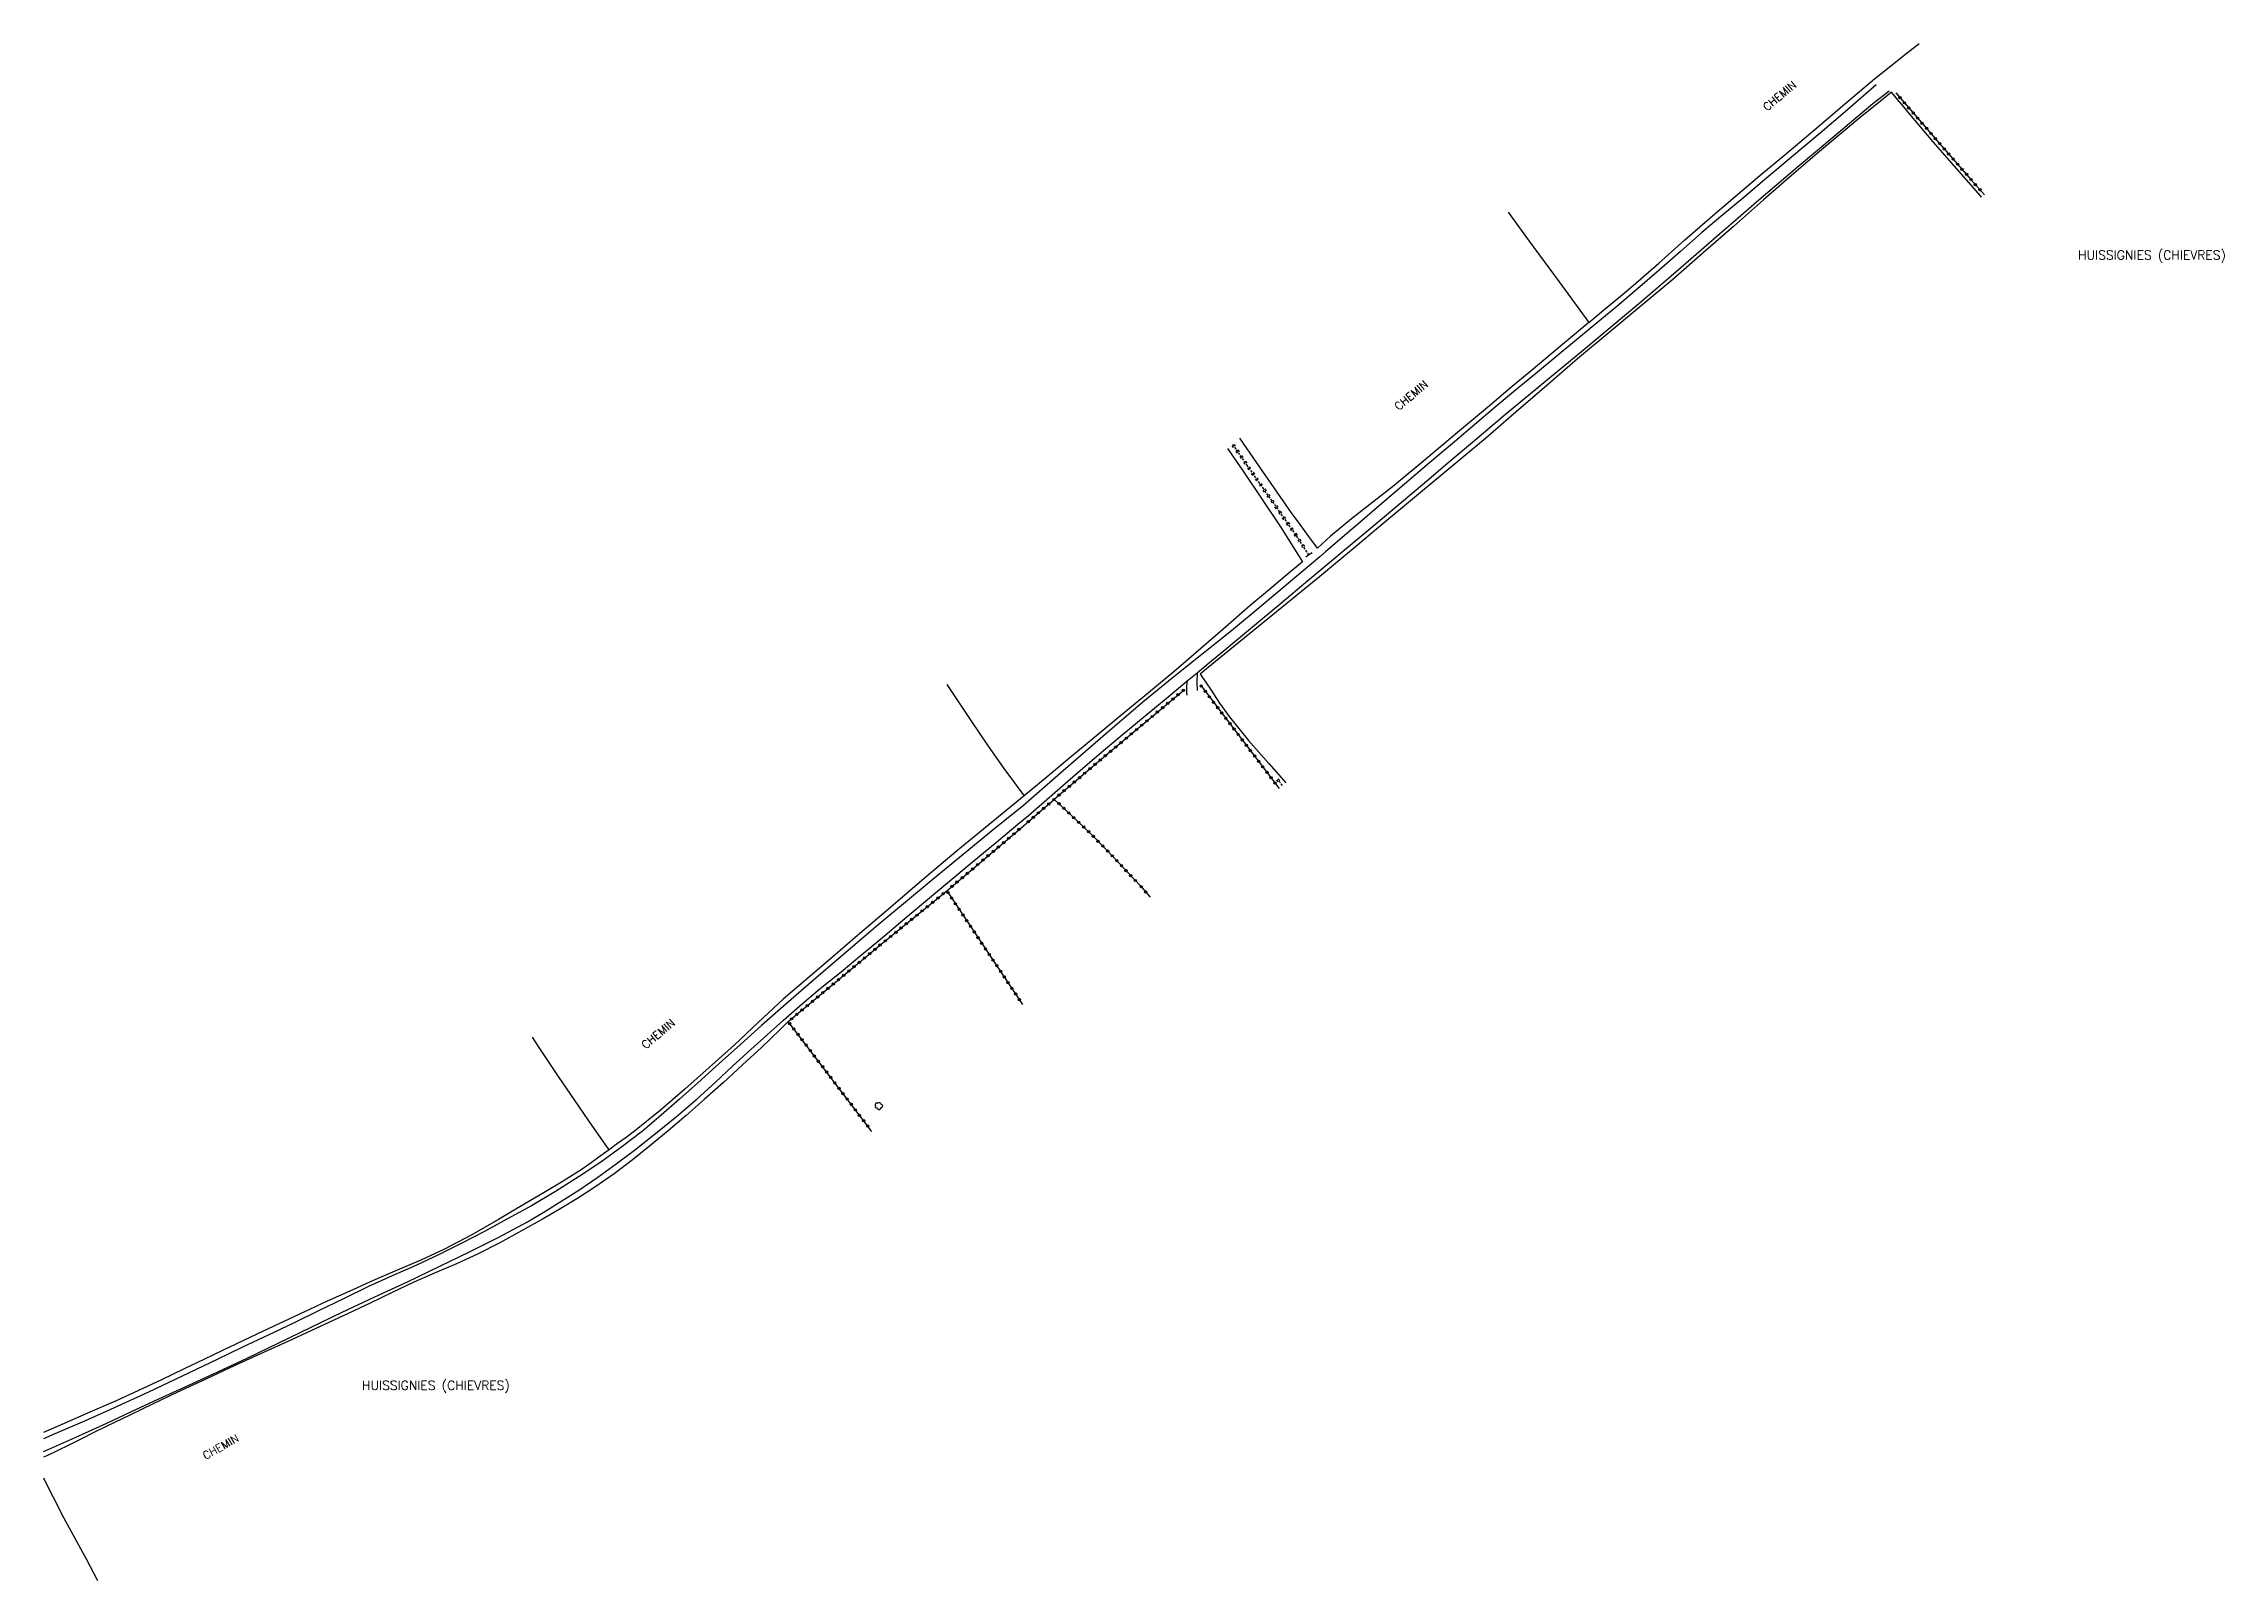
# Model space of a CAD drawing. Header units: millimetres. Extents: x 105000 to 106000, y 138000 to 138784.
# Drawn here: x 105000 to 105482.9, y 138443.3 to 138783.5 of the extents above; entities that cross this region are included whole.
import ezdxf
from ezdxf.enums import TextEntityAlignment as Align

# ---------------------------------------------------------------- set-up
doc = ezdxf.new("R2010")
doc.units = ezdxf.units.MM
doc.linetypes.add('DASHED', pattern=[0.75, 0.5, -0.25])
doc.layers.get('0').update_dxf_attribs({"linetype": 'CONTINUOUS'})
for name, color, linetype in [('W0017', 7, 'CONTINUOUS'), ('W0071', 7, 'CONTINUOUS'), ('W0120', 7, 'CONTINUOUS'), ('W0220', 5, 'DASHED'), ('W0300', 7, 'CONTINUOUS'), ('W0323', 7, 'CONTINUOUS'), ('W0330', 7, 'CONTINUOUS'), ('W0980', 7, 'CONTINUOUS'), ('W0989', 7, 'CONTINUOUS')]:
    doc.layers.add(name, color=color, linetype=linetype)
doc.styles.get("Standard").update_dxf_attribs({"font": 'romans.shx', "width": 0.85})

# ---------------------------------------------------------------- blocks, each defined once
blk = doc.blocks.new('T300')
for p, q in [((-0.8, 0.51), (-0.86, 0.34)), ((-0.86, 0.34), (-0.86, 0.17)), ((-0.86, 0.17), (-0.74, 0.06)), ((-0.69, 0.63), (-0.8, 0.51)), ((-0.8, -0.06), (-0.74, 0.06)), ((-0.74, 0.06), (-0.69, 0.11)), ((-0.57, 0.69), (-0.69, 0.63)), ((-0.46, 0.69), (-0.57, 0.69)), ((-0.29, 0.63), (-0.46, 0.69)), ((-0.29, 0.63), (-0.17, 0.74)), ((-0.23, 0.57), (-0.29, 0.63)), ((-0.17, 0.74), (-0.06, 0.8)), ((-0.06, 0.8), (0.06, 0.8)), ((0.06, 0.8), (0.23, 0.74)), ((0.23, 0.74), (0.34, 0.63)), ((0.34, 0.63), (0.4, 0.51)), ((0.46, 0.46), (0.34, 0.46)), ((0.4, 0.51), (0.4, 0.46)), ((0.57, 0.4), (0.46, 0.46)), ((0.57, 0.4), (0.69, 0.29)), ((0.69, 0.29), (0.74, 0.17)), ((0.74, 0.06), (0.69, -0.17)), ((0.74, 0.17), (0.74, 0.06)), ((-0.8, -0.17), (-0.8, -0.06)), ((-0.8, -0.23), (-0.8, -0.17)), ((-0.74, -0.34), (-0.8, -0.23)), ((-0.69, -0.4), (-0.74, -0.34)), ((-0.51, -0.46), (-0.69, -0.4)), ((-0.4, -0.46), (-0.51, -0.46)), ((-0.4, -0.46), (-0.34, -0.46)), ((-0.34, -0.46), (-0.34, -0.4)), ((-0.34, -0.51), (-0.34, -0.46)), ((-0.29, -0.63), (-0.34, -0.51)), ((-0.17, -0.74), (-0.29, -0.63)), ((-0.06, -0.8), (-0.17, -0.74)), ((0.06, -0.8), (-0.06, -0.8)), ((0.17, -0.74), (0.06, -0.8)), ((0.23, -0.69), (0.17, -0.74)), ((0.29, -0.46), (0.23, -0.46)), ((0.29, -0.63), (0.23, -0.69)), ((0.46, -0.4), (0.29, -0.46)), ((0.34, -0.51), (0.29, -0.63)), ((0.34, -0.51), (0.34, -0.46)), ((0.57, -0.34), (0.46, -0.4)), ((0.63, -0.29), (0.57, -0.34)), ((0.69, -0.17), (0.63, -0.29))]:
    blk.add_line(p, q)
blk = doc.blocks.new('t323o')
at = {"color": 0, "linetype": 'Continuous'}
for radius in [0.25, 0.15]:
    blk.add_circle((0, 0), radius, dxfattribs=at)
blk = doc.blocks.new('t220o')
at = {"color": 0, "linetype": 'Continuous'}
for p, q in [((-0.25, 0.25), (0.25, 0.25)), ((-0.25, -0.25), (0.25, -0.25))]:
    blk.add_line(p, q, dxfattribs=at)

msp = doc.modelspace()

# ---------------------------------------------------------------- linework, layer by layer
at = {"layer": 'W0017'}
for points in [[(105253.21, 138642.42), (105253.15, 138641.87), (105253.08, 138641.33), (105253.04, 138640.78), (105253.05, 138640.29), (105253.08, 138639.8), (105253.11, 138639.31)], [(105255.43, 138644.25), (105255.39, 138643.53), (105255.35, 138642.8), (105255.34, 138642.08), (105255.35, 138641.49), (105255.39, 138640.9), (105255.43, 138640.31)]]:
    msp.add_lwpolyline(points, dxfattribs=at)
at = {"layer": 'W0071'}
for points in [[(105405.79, 138774.39), (105405.79, 138774.39), (105405.79, 138774.39), (105405.79, 138774.39), (105398.92, 138768.45), (105393.38, 138763.75), (105389.28, 138760.3), (105385.17, 138756.85), (105381.07, 138753.39), (105376.44, 138749.49), (105371.81, 138745.6), (105367.18, 138741.7), (105362.43, 138737.54), (105357.69, 138733.38), (105352.92, 138729.26), (105348.32, 138725.37), (105343.68, 138721.52), (105339.04, 138717.67), (105334.67, 138714.05), (105330.3, 138710.44), (105325.93, 138706.82), (105321.4, 138703.02), (105316.88, 138699.21), (105312.37, 138695.39), (105306.85, 138690.7), (105301.33, 138685.99), (105295.82, 138681.27), (105291.41, 138677.49), (105287.01, 138673.71), (105283.85, 138671)], [(105287.52, 138671), (105290.59, 138673.57), (105295.92, 138678.04), (105301.08, 138682.4), (105306.24, 138686.76), (105311.39, 138691.12), (105317.32, 138696.12), (105323.26, 138701.12), (105329.21, 138706.1), (105335.1, 138710.97), (105341.01, 138715.82), (105346.89, 138720.7), (105353.63, 138726.4), (105360.34, 138732.14), (105367.03, 138737.9), (105371.11, 138741.44), (105375.19, 138744.98), (105379.28, 138748.51), (105383.78, 138752.35), (105388.29, 138756.16), (105392.81, 138759.97), (105398.93, 138765.12), (105405.05, 138770.26), (105408.62, 138773.07), (105408.62, 138773.07)], [(105283.85, 138671), (105282.6, 138669.93), (105276.09, 138664.44), (105269.56, 138658.98), (105263.02, 138653.52), (105256.47, 138648.27), (105249.92, 138643.01), (105243.42, 138637.7), (105234.53, 138630.16), (105225.73, 138622.52), (105216.94, 138614.87)], [(105218.07, 138612.66), (105223.28, 138617.2), (105228.5, 138621.74), (105233.75, 138626.25), (105238.8, 138630.5), (105243.89, 138634.71), (105248.98, 138638.92), (105253.16, 138642.38), (105253.21, 138642.42), (105255.43, 138644.25), (105257.36, 138645.83), (105261.54, 138649.29), (105267.67, 138654.4), (105273.79, 138659.52), (105279.91, 138664.64), (105285.25, 138669.1), (105287.52, 138671)], [(105216.94, 138614.87), (105210.27, 138609.43), (105203.6, 138603.99), (105196.95, 138598.53), (105190.83, 138593.44), (105184.73, 138588.34), (105178.65, 138583.2), (105172.06, 138577.57), (105165.49, 138571.89), (105158.98, 138566.17), (105154.27, 138561.95), (105149.58, 138557.7), (105144.89, 138553.45), (105140.82, 138549.85), (105136.76, 138546.25), (105132.59, 138542.77), (105128.02, 138539.26), (105123.35, 138535.89), (105118.59, 138532.67), (105113.35, 138529.38), (105108, 138526.24), (105102.59, 138523.22), (105097.64, 138520.55), (105092.63, 138517.96), (105087.59, 138515.45), (105082.4, 138513.02), (105077.18, 138510.69), (105071.97, 138508.31), (105066.41, 138505.65), (105060.86, 138502.94), (105055.31, 138500.25), (105049.69, 138497.56), (105044.06, 138494.88), (105038.43, 138492.2), (105030.84, 138488.58), (105023.23, 138484.98), (105015.59, 138481.45), (105014, 138480.75)], [(105014, 138478.11), (105019.33, 138480.58), (105025.5, 138483.44), (105032.02, 138486.44), (105038.54, 138489.44), (105045.04, 138492.47), (105052.08, 138495.84), (105059.1, 138499.26), (105066.13, 138502.64), (105073.34, 138506.03), (105080.57, 138509.39), (105087.76, 138512.83), (105094.28, 138516), (105100.76, 138519.24), (105107.13, 138522.69), (105110.98, 138524.95), (105114.78, 138527.28), (105118.52, 138529.7), (105122.68, 138532.55), (105126.77, 138535.5), (105130.8, 138538.52), (105135.51, 138542.21), (105140.14, 138546), (105144.69, 138549.88), (105148.7, 138553.49), (105152.64, 138557.17), (105156.61, 138560.83), (105160.19, 138564.08), (105163.79, 138567.31), (105167.43, 138570.49), (105171.98, 138574.3), (105176.58, 138578.05), (105181.18, 138581.82), (105185.72, 138585.63), (105190.25, 138589.47), (105194.79, 138593.29), (105200.2, 138597.79), (105205.62, 138602.28), (105211.04, 138606.78), (105213.38, 138608.74), (105215.73, 138610.7), (105218.07, 138612.66)], [(105014, 138480.75), (105009.04, 138478.55), (105002.46, 138475.71), (105000, 138474.64)], [(105000, 138471.79), (105000.98, 138472.22), (105006.97, 138474.9), (105013.16, 138477.72), (105014, 138478.11)]]:
    msp.add_lwpolyline(points, dxfattribs=at)
at = {"layer": 'W0120'}
msp.add_lwpolyline([(105280.89, 138670.82), (105280.18, 138670.33), (105279.47, 138669.84)], dxfattribs=at)
at = {"layer": 'W0220'}
for points in [[(105279.74, 138671), (105277.48, 138674.47), (105277.32, 138674.72), (105273.73, 138679.84), (105270.15, 138684.95), (105266.58, 138690.07), (105263.26, 138694.88)], [(105280.18, 138670.33), (105279.74, 138671)], [(105274.32, 138619.26), (105273.22, 138620.58)]]:
    msp.add_lwpolyline(points, dxfattribs=at)
at = {"layer": 'W0323'}
for points in [[(105410.12, 138772.63), (105413.44, 138768.79), (105416.59, 138765.15), (105419.74, 138761.52), (105426.74, 138753.48), (105429.73, 138750.07)], [(105410.12, 138772.63), (105410.12, 138772.63)], [(105256.29, 138641.33), (105273.59, 138618.64)], [(105216.87, 138610.29), (105220.33, 138613.27), (105223.74, 138616.21), (105223.78, 138616.25), (105227.25, 138619.22), (105235.67, 138626.36), (105244.14, 138633.46), (105252.61, 138640.56)], [(105223.74, 138616.21), (105226.42, 138613.73), (105229.1, 138611.24), (105231.74, 138608.72), (105235.48, 138604.92), (105239.12, 138601.03), (105242.77, 138597.14)], [(105199.98, 138595.96), (105216.87, 138610.29)], [(105183.36, 138542.69), (105164.89, 138567), (105185.43, 138584.12), (105199.98, 138595.96), (105216.77, 138570.8)], [(105242.77, 138597.14), (105244.99, 138594.57)]]:
    msp.add_lwpolyline(points, dxfattribs=at)
at = {"layer": 'W0330'}
for points in [[(105342.15, 138721.8), (105345.42, 138724.53), (105348.68, 138727.26), (105351.94, 138730), (105357.66, 138734.97), (105363.34, 138740), (105369.04, 138744.99), (105374.52, 138749.66), (105380.04, 138754.31), (105385.55, 138758.95), (105392.15, 138764.56), (105398.76, 138770.17), (105405.41, 138775.72), (105412.61, 138781.47), (105415.27, 138783.55)], [(105429.11, 138749.55), (105428.91, 138749.78), (105423.66, 138755.8), (105418.42, 138761.83), (105413.23, 138767.9), (105411.87, 138769.52), (105410.5, 138771.15), (105409.14, 138772.77), (105405.92, 138770.15), (105402.7, 138767.54), (105399.49, 138764.91), (105393.23, 138759.64), (105387.02, 138754.31), (105380.83, 138748.95), (105374.14, 138743.08), (105367.47, 138737.19), (105360.75, 138731.35), (105353.72, 138725.45), (105346.64, 138719.61), (105339.6, 138713.73), (105332.81, 138707.87), (105326.06, 138701.98), (105319.26, 138696.13), (105314.04, 138691.75), (105308.79, 138687.41), (105303.55, 138683.06), (105296.53, 138677.2), (105289.51, 138671.33), (105289.12, 138671)], [(105324.28, 138746.21), (105328.93, 138739.77), (105335.54, 138730.79), (105342.15, 138721.8), (105339.45, 138719.54), (105336.74, 138717.27), (105334.04, 138715), (105329.4, 138711.11), (105324.76, 138707.22), (105320.12, 138703.33), (105313.1, 138697.44), (105306.08, 138691.55), (105299.01, 138685.71), (105294.29, 138681.99), (105289.56, 138678.3), (105284.95, 138674.45), (105283.99, 138673.59), (105283.03, 138672.72), (105282.07, 138671.85), (105280.15, 138674.44), (105278.24, 138677.04), (105276.34, 138679.64), (105272.45, 138685.16), (105268.62, 138690.73), (105264.85, 138696.22)], [(105262.13, 138693.93), (105265.72, 138688.68), (105269.83, 138682.62), (105273.85, 138676.52), (105275.48, 138673.95), (105277.1, 138671.37), (105277.33, 138671)], [(105277.33, 138671), (105278.71, 138668.8), (105274.84, 138665.55), (105270.97, 138662.3), (105267.11, 138659.04), (105261.67, 138654.34), (105256.25, 138649.61), (105250.8, 138644.92), (105244.66, 138639.8), (105238.48, 138634.72), (105232.31, 138629.64), (105227.24, 138625.42), (105222.18, 138621.21), (105217.13, 138616.99)], [(105289.12, 138671), (105282.49, 138665.46), (105257.46, 138645.08), (105256.1, 138643.93), (105256.32, 138643.63), (105258.36, 138640.59), (105260.4, 138637.54), (105262.51, 138634.55), (105266.77, 138629.25), (105271.29, 138624.14), (105275.02, 138619.84)], [(105199.98, 138641.66), (105201.76, 138639), (105205.45, 138633.48), (105209.15, 138627.98), (105212.97, 138622.55), (105214.35, 138620.69), (105215.74, 138618.84), (105217.13, 138616.99), (105212.21, 138612.99), (105207.3, 138608.98), (105202.41, 138604.95), (105194.97, 138598.68), (105187.58, 138592.36), (105180.2, 138586.03), (105174.72, 138581.34), (105169.23, 138576.64), (105163.75, 138571.95), (105158.32, 138566.88), (105152.89, 138561.81), (105147.39, 138556.82), (105141.98, 138552.02), (105136.51, 138547.28), (105130.87, 138542.76), (105128.99, 138541.36), (105127.1, 138539.98), (105125.21, 138538.6), (105122.96, 138541.82), (105120.71, 138545.03), (105118.48, 138548.26), (105114.01, 138554.85), (105109.61, 138561.49), (105108.27, 138563.54)], [(105164.89, 138567), (105162.92, 138565.09), (105160.95, 138563.18), (105158.96, 138561.29), (105154.78, 138557.39), (105150.54, 138553.54), (105146.26, 138549.74), (105142.28, 138546.24), (105138.27, 138542.79), (105134.19, 138539.42), (105130.3, 138536.33), (105126.35, 138533.32), (105122.3, 138530.45), (105118.47, 138527.99), (105114.55, 138525.65), (105110.6, 138523.36), (105105.81, 138520.65), (105100.98, 138518.03), (105096.08, 138515.53), (105091.42, 138513.38), (105086.7, 138511.35), (105082, 138509.27), (105077.14, 138506.99), (105072.3, 138504.65), (105067.45, 138502.34), (105061.25, 138499.48), (105055.03, 138496.64), (105048.81, 138493.8), (105042.37, 138490.83), (105035.93, 138487.85), (105029.51, 138484.85), (105024.28, 138482.38), (105019.06, 138479.89), (105014, 138477.43)], [(105125.21, 138538.6), (105123.22, 138537.18), (105121.23, 138535.75), (105119.21, 138534.36), (105115.05, 138531.68), (105110.81, 138529.13), (105106.55, 138526.62), (105100.69, 138523.15), (105094.78, 138519.77), (105088.77, 138516.6), (105083.5, 138514.16), (105078.15, 138511.89), (105072.82, 138509.59), (105067.78, 138507.33), (105062.76, 138505.06), (105057.75, 138502.76), (105053.19, 138500.63), (105048.64, 138498.49), (105044.1, 138496.33), (105039.77, 138494.26), (105035.45, 138492.17), (105031.12, 138490.09), (105026.07, 138487.7), (105021.01, 138485.33), (105015.92, 138482.99), (105014, 138482.14)], [(105014, 138482.14), (105010.26, 138480.49), (105004.57, 138478.04), (105000, 138475.99)], [(105014, 138477.43), (105013.87, 138477.37), (105011.11, 138475.99), (105008.36, 138474.6), (105005.6, 138473.23), (105003.14, 138472.05), (105000.68, 138470.88), (105000, 138470.56)], [(105000, 138465.96), (105000.72, 138464.44), (105002.01, 138461.82), (105004.42, 138457.19), (105006.93, 138452.61), (105009.43, 138448.02), (105011.94, 138443.27)]]:
    msp.add_lwpolyline(points, dxfattribs=at)

# ---------------------------------------------------------------- block references
at = {"layer": 'W0220'}
for p, rotation in [((105263.55, 138694.45), 124.5950766826932), ((105264.41, 138693.22), 124.5950766826932), ((105265.26, 138691.98), 124.5950766826932), ((105266.11, 138690.75), 124.5950766826932), ((105266.96, 138689.52), 124.8942677396688), ((105267.82, 138688.29), 124.8942677396688), ((105268.68, 138687.06), 124.8942677396688), ((105269.54, 138685.83), 124.8942677396688), ((105270.4, 138684.6), 125.0266077438565), ((105271.26, 138683.37), 125.0266077438565), ((105272.12, 138682.14), 125.0266077438565), ((105272.98, 138680.91), 125.0266077438565), ((105273.84, 138679.68), 125.019091200281), ((105274.7, 138678.45), 125.019091200281), ((105275.56, 138677.23), 125.019091200281), ((105276.42, 138676), 125.019091200281), ((105277.28, 138674.77), 125.019091200281), ((105278.11, 138673.51), 123.0916999387828), ((105278.92, 138672.26), 123.0916999387828), ((105273.36, 138620.41), 129.85869650989)]:
    msp.add_blockref('t220o', p, dxfattribs=dict(at, rotation=rotation))
at = {"layer": 'W0300', "rotation": 359.9999899820874}
msp.add_blockref('T300', (105184.99, 138548.28), dxfattribs=at)
at = {"layer": 'W0323'}
for p, rotation in [((105411.03, 138771.58), 310.8596370855507), ((105412.01, 138770.44), 310.8596370855507), ((105412.99, 138769.31), 310.8596370855507), ((105413.97, 138768.18), 310.8453962819916), ((105414.95, 138767.04), 310.8453962819916), ((105415.93, 138765.91), 310.8453962819916), ((105416.92, 138764.77), 310.9125834091381), ((105417.9, 138763.64), 310.9125834091381), ((105418.88, 138762.5), 310.9125834091381), ((105419.86, 138761.37), 311.0898541778905), ((105420.85, 138760.24), 311.0898541778905), ((105421.84, 138759.11), 311.0898541778905), ((105422.82, 138757.98), 311.0898541778905), ((105423.81, 138756.85), 311.0898541778905), ((105424.79, 138755.72), 311.0898541778905), ((105425.78, 138754.59), 311.0898541778905), ((105426.76, 138753.46), 311.2152544531301), ((105427.75, 138752.33), 311.2152544531301), ((105428.74, 138751.2), 311.2152544531301), ((105256.31, 138641.3), 307.3316589664381), ((105247.76, 138636.49), 39.9689389300212), ((105248.9, 138637.45), 39.9689389300212), ((105250.05, 138638.42), 39.9689389300212), ((105251.2, 138639.38), 39.9689389300212), ((105252.35, 138640.34), 39.9689389300212), ((105257.22, 138640.11), 307.3316589664381), ((105258.13, 138638.91), 307.3316589664381), ((105259.04, 138637.72), 307.3316589664381), ((105259.95, 138636.53), 307.3316589664381), ((105242.01, 138631.67), 39.96893892990551), ((105243.16, 138632.64), 39.96893892990551), ((105244.31, 138633.6), 39.9689389300212), ((105245.46, 138634.56), 39.9689389300212), ((105246.61, 138635.53), 39.9689389300212), ((105260.86, 138635.34), 307.3316589664381), ((105261.77, 138634.14), 307.3316589664381), ((105262.68, 138632.95), 307.3316589664381), ((105263.59, 138631.76), 307.3316589664381), ((105236.26, 138626.85), 39.96893892990551), ((105237.41, 138627.82), 39.96893892990551), ((105238.56, 138628.78), 39.96893892990551), ((105239.71, 138629.75), 39.96893892990551), ((105240.86, 138630.71), 39.96893892990551), ((105264.5, 138630.57), 307.3316589664381), ((105265.41, 138629.37), 307.3316589664381), ((105266.31, 138628.18), 307.3316589664381), ((105267.22, 138626.99), 307.3316589664381), ((105230.53, 138622.01), 40.27443061285158), ((105231.68, 138622.98), 40.27443061285158), ((105232.82, 138623.95), 40.27443061285158), ((105233.97, 138624.92), 40.27443061285158), ((105235.11, 138625.89), 40.27443061285158), ((105268.13, 138625.8), 307.3316589664381), ((105269.04, 138624.6), 307.3316589664381), ((105269.95, 138623.41), 307.3316589664381), ((105270.86, 138622.22), 307.3316589664381), ((105224.83, 138617.15), 40.63670191522746), ((105225.96, 138618.12), 40.63670191522746), ((105227.1, 138619.1), 40.63670191522746), ((105228.25, 138620.07), 40.27443061285158), ((105229.39, 138621.04), 40.27443061285158), ((105271.77, 138621.02), 307.3316589664381), ((105272.68, 138619.83), 307.3316589664381), ((105219.14, 138612.25), 40.75245612062481), ((105220.28, 138613.23), 40.75245612062481), ((105221.41, 138614.21), 40.76692881492225), ((105222.55, 138615.19), 40.76692881492225), ((105223.69, 138616.17), 40.76692881492225), ((105224.8, 138615.23), 317.1940825222007), ((105225.9, 138614.21), 317.1940825222007), ((105227, 138613.19), 317.183434127513), ((105228.1, 138612.17), 317.183434127513), ((105213.7, 138607.61), 40.31260601447763), ((105214.85, 138608.58), 40.31260601447763), ((105215.99, 138609.55), 40.31260601447763), ((105218.01, 138611.27), 40.75245612062481), ((105229.2, 138611.15), 316.3079967968342), ((105230.29, 138610.11), 316.3079967968342), ((105231.37, 138609.07), 316.3079967968342), ((105232.43, 138608.02), 314.4750633155613), ((105207.99, 138602.76), 40.31260601447763), ((105209.13, 138603.73), 40.31260601447763), ((105210.27, 138604.7), 40.31260601447763), ((105211.42, 138605.67), 40.31260601447763), ((105212.56, 138606.64), 40.31260601447763), ((105233.48, 138606.94), 314.4750633155613), ((105234.54, 138605.87), 314.4750633155613), ((105235.58, 138604.8), 313.1675859929754), ((105236.61, 138603.71), 313.1675859929754), ((105237.64, 138602.61), 313.1675859929754), ((105202.27, 138597.9), 40.31260601447763), ((105203.41, 138598.87), 40.31260601447763), ((105204.55, 138599.84), 40.31260601447763), ((105205.7, 138600.81), 40.31260601447763), ((105206.84, 138601.78), 40.31260601447763), ((105238.66, 138601.52), 313.1675859929754), ((105239.69, 138600.43), 313.1749421078063), ((105240.72, 138599.33), 313.1749421078063), ((105241.74, 138598.24), 313.1749421078063), ((105196.85, 138593.41), 39.14365577357029), ((105198.01, 138594.36), 39.14365577357029), ((105199.18, 138595.31), 39.14365577357029), ((105200.24, 138595.58), 303.7127249650579), ((105201.07, 138594.33), 303.7127249650579), ((105201.12, 138596.93), 40.31260601447763), ((105201.9, 138593.08), 303.7127249650579), ((105243.03, 138596.84), 310.8113308966601), ((105244.01, 138595.7), 310.8113308966601), ((105191.03, 138588.68), 39.14365577357029), ((105192.2, 138589.63), 39.14365577357029), ((105193.36, 138590.57), 39.14365577357029), ((105194.52, 138591.52), 39.14365577357029), ((105195.69, 138592.47), 39.14365577357029), ((105202.73, 138591.83), 303.7127249650579), ((105203.57, 138590.59), 303.7127249650579), ((105204.4, 138589.34), 303.7127249650579), ((105205.23, 138588.09), 303.7127249650579), ((105184.07, 138582.98), 39.8146211717668), ((105185.22, 138583.94), 39.8146211717668), ((105186.38, 138584.89), 39.14365577357029), ((105187.54, 138585.84), 39.14365577357029), ((105188.71, 138586.79), 39.14365577357029), ((105189.87, 138587.73), 39.14365577357029), ((105206.06, 138586.84), 303.7127249650579), ((105206.9, 138585.59), 303.7127249650579), ((105207.73, 138584.35), 303.7127249650579), ((105208.56, 138583.1), 303.7127249650579), ((105178.3, 138578.18), 39.8146211717668), ((105179.46, 138579.14), 39.8146211717668), ((105180.61, 138580.1), 39.8146211717668), ((105181.76, 138581.06), 39.8146211717668), ((105182.91, 138582.02), 39.8146211717668), ((105209.39, 138581.85), 303.7127249650579), ((105210.23, 138580.6), 303.7127249650579), ((105211.06, 138579.36), 303.7127249650579), ((105211.89, 138578.11), 303.7127249650579), ((105172.54, 138573.38), 39.8146211717668), ((105173.7, 138574.34), 39.8146211717668), ((105174.85, 138575.3), 39.8146211717668), ((105176, 138576.26), 39.8146211717668), ((105177.15, 138577.22), 39.8146211717668), ((105212.72, 138576.86), 303.7127249650579), ((105213.56, 138575.61), 303.7127249650579), ((105214.39, 138574.36), 303.7127249650579), ((105166.78, 138568.58), 39.8146211717668), ((105167.93, 138569.54), 39.8146211717668), ((105169.09, 138570.5), 39.8146211717668), ((105170.24, 138571.46), 39.8146211717668), ((105171.39, 138572.42), 39.8146211717668), ((105215.22, 138573.12), 303.7127249650579), ((105216.05, 138571.87), 303.7127249650579), ((105165.21, 138566.57), 127.2379227050938), ((105165.63, 138567.61), 39.8146211717668), ((105166.12, 138565.38), 127.2379227050938), ((105167.03, 138564.18), 127.2379227050938), ((105167.93, 138562.99), 127.2379227050938), ((105168.84, 138561.79), 127.2379227050938), ((105169.75, 138560.6), 127.2379227050938), ((105170.66, 138559.41), 127.2379227050938), ((105171.56, 138558.21), 127.2379227050938), ((105172.47, 138557.02), 127.2379227050938), ((105173.38, 138555.82), 127.2379227050938), ((105174.29, 138554.63), 127.2379227050938), ((105175.2, 138553.43), 127.2379227050938), ((105176.1, 138552.24), 127.2379227050938), ((105177.01, 138551.05), 127.2379227050938), ((105177.92, 138549.85), 127.2379227050938), ((105178.83, 138548.66), 127.2379227050938), ((105179.73, 138547.46), 127.2379227050938), ((105180.64, 138546.27), 127.2379227050938), ((105181.55, 138545.08), 127.2379227050938), ((105182.46, 138543.88), 127.2379227050938)]:
    msp.add_blockref('t323o', p, dxfattribs=dict(at, rotation=rotation))

# ---------------------------------------------------------------- texts
at = {"layer": 'W0980'}
for p in [(105466.84, 138736.59), (105086.86, 138486.32)]:
    msp.add_text('HUISSIGNIES (CHIEVRES)', height=2, dxfattribs=at).set_placement(p, align=Align.MIDDLE)
at = {"layer": 'W0989'}
for rotation, p in [(40.043, (105381.05, 138769.18)), (40.043, (105299.48, 138702.88)), (40.043, (105132.75, 138561.49)), (29.5898, (105035.44, 138470.68))]:
    msp.add_text('CHEMIN', height=1.75, rotation=rotation, dxfattribs=at).set_placement(p, align=Align.MIDDLE_LEFT)

doc.saveas('drawing.dxf')
